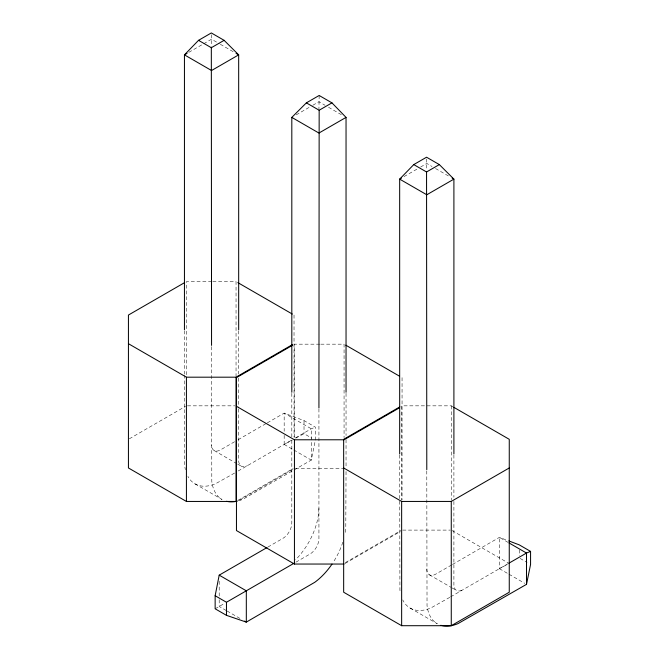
<?xml version="1.0" encoding="UTF-8"?>
<svg xmlns="http://www.w3.org/2000/svg" width="659" height="659" viewBox="0 0 659 659"><rect width="100%" height="100%" fill="white"/><g stroke="black" fill="none" stroke-linecap="round" stroke-linejoin="round"><path stroke-width="0.49" stroke-dasharray="3.29 2.47" d="M319.162 95.481L318.931 108.941M318.931 508.369L318.676 512.924A50.957 29.416 -60 0 1 295.487 559.886M188.82 52.341L202.807 44.26M203.689 43.749L211.555 39.211L219.431 43.749M296.188 114.872L309.31 107.293M312.803 105.275L318.931 101.741L325.052 105.275M404.041 176.596L417.163 169.025M420.664 167.007L426.785 163.465L432.032 166.496M129.312 438.812L185.541 406.348M234.579 441.752L220.419 449.932A12.529 7.233 -60 0 1 211.555 444.817M238.121 439.71L266.458 423.35M267.348 422.839L284.169 413.127L304.021 420.599L315.34 427.139L315.34 440.212L311.287 460.089L242.825 499.324A50.957 29.416 -60 0 1 238.204 500.931L293.56 468.944M234.579 473.063L215.715 483.665A50.957 29.416 -60 0 1 187.897 476.391M238.121 471.02L291.805 440.023M295.347 437.98L311.287 428.778L315.34 427.139M237.8 500.428L293.156 468.475M267.9 547.036L282.958 538.345A12.529 7.233 -60 0 0 291.813 522.999L291.813 439.619M215.147 608.801L224.513 603.397M295.907 562.176L310.068 553.997A12.529 7.233 -60 0 0 318.931 538.658L318.931 408.514M345.415 562.564L400.771 530.602M344.945 563.536L400.301 531.574M451.58 564.985L435.64 574.195A12.529 7.233 -60 0 1 426.785 569.079M452.469 564.475L499.398 537.382L507.9 540.586M449.809 597.326L430.937 607.928A50.957 29.416 -60 0 1 402.723 599.888M450.69 596.815L507.916 563.774M284.169 435.344L284.169 444.43L292.291 440.031M295.899 438.078L304.021 433.671L311.855 438.202M508.138 542.431L499.398 537.382L499.398 568.692L508.419 563.799M211.737 281.574L186.423 281.574L186.423 376.058M212.75 281.574L236.046 281.574L236.046 376.058M319.763 344.171L294.441 344.171L294.441 438.655M320.776 344.171L344.064 344.171L344.064 437.625M187.436 405.837L235.032 405.837M453.03 406.85L451.267 405.837L401.644 405.837L401.644 500.313M295.454 468.434L343.051 468.434M402.657 530.1L450.262 530.1M220.304 44.26L234.299 52.341M435.533 168.515L449.529 176.596M328.553 107.293L341.667 114.872M520.116 558.437L527.085 562.457M452.148 530.602L508.377 563.066M284.169 444.43L292.917 449.487M293.79 449.99L311.287 460.089L311.287 440.896M499.398 568.692L508.138 573.742M509.02 574.244L524.762 583.339M214.15 450.55L236.894 463.681M237.767 464.183L241.268 466.21M429.38 574.813L451.242 587.433M452.123 587.943L456.498 590.464M194.94 483.83L222.05 499.489A50.957 29.416 -60 0 1 211.811 481.416L211.555 345.991M410.162 608.092L437.279 623.744A50.957 29.416 -60 0 1 427.032 605.67L426.785 470.246M226.202 610.498L219.2 606.461L219.2 599.393M227.075 611.008L241.944 619.592M426.62 159L426.785 169.643M211.391 34.738L211.555 46.418M519.243 549.886L519.243 555.924M453.903 455.023L453.903 497.224M453.903 501.342L453.903 584.731A12.529 7.233 -60 0 0 462.758 589.846M451.267 405.837L451.267 500.313M402.056 377.648L402.056 499.86M399.667 455.015L399.922 590.019A50.957 29.416 -60 0 0 400.4 592.96M346.041 393.283L346.041 435.492M346.041 439.611L346.041 467.404M346.041 471.523L345.794 528.576A50.957 29.416 -60 0 1 345.069 533.452M311.287 439.891L311.287 428.778L284.169 413.127L284.169 431.307M304.021 420.599L304.021 433.671M294.029 315.051L294.029 437.263M291.813 393.291L291.813 438.589M238.673 330.76L238.673 373.999M238.673 378.118L238.673 407.97M238.673 409L238.673 460.468A12.529 7.233 -60 0 0 247.529 465.584M219.2 581.213L219.2 598.38M184.446 330.76L184.446 373.991M184.446 375.02L184.693 465.756A50.957 29.416 -60 0 0 185.377 469.645M342.82 542.209A50.957 29.416 -60 0 1 333.059 562.539"/><path stroke-width="0.99" d="M346.041 392.253L346.041 117.393L331.947 102.862L319.162 110.242L318.931 407.913M332.004 564.112A50.957 29.416 -60 0 1 314.771 582.301L246.318 622.112L226.465 615.341L215.147 608.801L215.147 595.728L219.2 575.15L267.019 547.547M440.822 625.292A50.957 29.416 -60 0 0 458.054 623.579L526.508 584.352L530.569 564.475L530.569 551.394L519.243 544.861L508.847 540.94M238.673 329.731L238.673 54.862L224.118 40.331L211.325 32.95L198.54 40.331L184.446 54.862L184.446 329.731M453.903 453.993L453.903 179.124L439.339 164.593L426.554 157.213L413.761 164.593L399.667 179.124L399.667 453.985M291.813 392.262L291.813 117.393L306.369 102.862L319.162 95.481L331.947 102.862M187.065 53.346L184.446 54.862L211.555 70.521L238.673 54.862L236.046 53.346M198.54 40.331L211.325 47.72L224.118 40.331M346.041 117.393L318.931 133.052L291.813 117.393M184.66 282.587L128.431 315.051L128.431 467.964L186.423 501.45L236.046 501.45L236.046 377.187L292.275 344.723M401.422 178.111L399.667 179.124L426.785 194.776L453.903 179.124L452.148 178.111M413.761 164.593L426.554 171.974L439.339 164.593M292.687 345.184L236.457 377.648L236.457 530.561L294.441 564.046L344.064 564.046M399.889 406.85L343.66 439.314L343.66 592.227L401.644 625.704L451.267 625.704L509.259 592.227L509.259 439.314L453.903 407.361M399.42 407.822L344.064 439.784L294.441 439.784L236.457 406.298M215.147 595.728L226.465 602.268L294.136 563.198M343.66 467.964L401.644 501.441L451.267 501.441L509.259 467.964M508.797 563.264L526.508 553.041L530.569 551.394M128.431 343.701L186.423 377.187L236.046 377.187M306.369 102.862L319.162 110.242M237.8 282.587L292.275 314.038M345.827 345.184L399.42 376.132M509.02 542.942L526.508 553.041L526.508 584.352M219.2 575.15L246.318 590.81L246.318 622.112L244.571 621.107M426.554 171.974L426.785 469.645M211.325 47.72L211.555 345.382M451.267 501.441L451.267 625.704M401.644 501.441L401.644 625.704M294.441 439.784L294.441 564.046M226.465 602.268L226.465 615.341M186.423 377.187L186.423 501.45M237.298 501.161A50.957 29.416 -60 0 1 226.539 501.293"/></g></svg>
